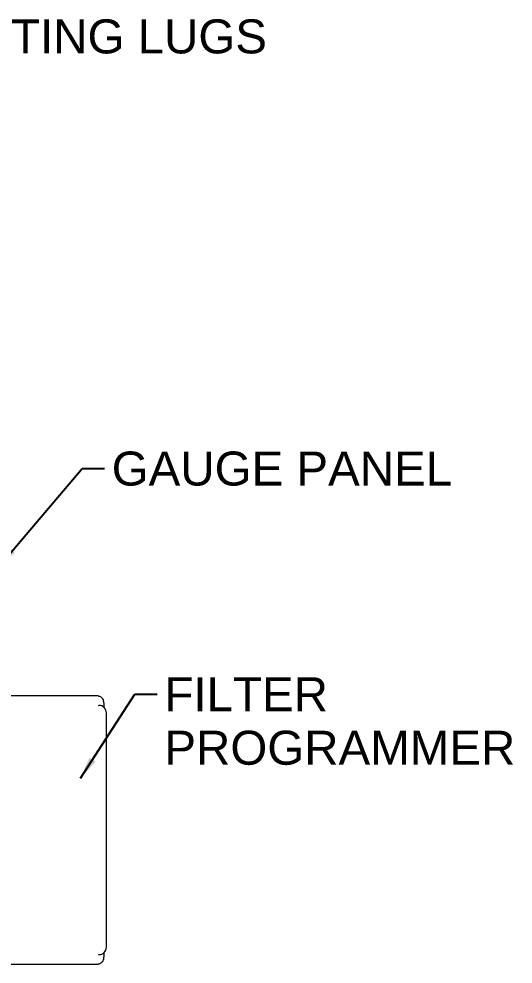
# Model space of a CAD drawing. Header units: inches. Extents: x 19 to 503, y 6 to 322.
# Drawn here: x 282.1 to 314.8, y 83.7 to 146.2 of the extents above; entities that cross this region are included whole.
import ezdxf

# ---------------------------------------------------------------- set-up
doc = ezdxf.new("R2010")
doc.units = ezdxf.units.IN
doc.header["$LTSCALE"] = 15
doc.header["$MEASUREMENT"] = 0
doc.layers.add('Symbol (ANSI)', color=7, linetype='Continuous', lineweight=25)
doc.layers.add('Visible (ANSI)', color=7, linetype='Continuous', lineweight=50)
doc.styles.add('MEMCOR Medium', font='arial.ttf')
doc.dimstyles.new('Default (ANSI)$7', dxfattribs={"dimscale": 15, "dimtxt": 0.15, "dimasz": 0.098425, "dimexe": 0.125, "dimexo": 0.0625, "dimgap": 0.031496, "dimtad": 0, "dimtih": 1, "dimtoh": 1, "dimdec": 4, "dimrnd": 1e-08, "dimzin": 3, "dimdsep": 46, "dimlunit": 5, "dimtxsty": 'MEMCOR Medium', "dimcen": 0.09, "dimdle": 0.393701, "dimclrd": 256, "dimclre": 256, "dimclrt": 256, "dimadec": 0, "dimazin": 1, "dimtfac": 0.8, "dimtofl": 0, "dimtmove": 0, "dimatfit": 3, "dimfxl": 1, "dimfrac": 1, "dimtolj": 1, "dimtzin": 4, "dimlwd": -1, "dimlwe": -1, "dimarcsym": 0})

msp = doc.modelspace()

# ---------------------------------------------------------------- linework, layer by layer
at = {"layer": 'Visible (ANSI)', "linetype": 'Continuous', "lineweight": 18}
for p, q in [((287.37454, 101.40094), (280.12454, 101.40094)), ((287.74954, 100.90094), (287.74954, 100.66262)), ((287.93256, 84.77594), (287.93256, 100.27594)), ((287.74954, 84.38926), (287.74954, 84.15094)), ((280.12454, 83.65094), (287.37454, 83.65094))]:
    msp.add_line(p, q, dxfattribs=at)
for centre, start, end in [((287.43256, 100.27594), 0, 90), ((287.43256, 84.77594), 270, 0)]:
    msp.add_arc(centre, 0.5, start, end, dxfattribs=at)
for points, knots in [([(287.37454, 101.40094), (287.40982, 101.40094), (287.44493, 101.39471), (287.51079, 101.37219), (287.54084, 101.35539), (287.59821, 101.31308), (287.62305, 101.28659), (287.67063, 101.22347), (287.68988, 101.18624), (287.71975, 101.11096), (287.73023, 101.07276), (287.74465, 100.99537), (287.74854, 100.95619), (287.74949, 100.9116), (287.74954, 100.90627), (287.74954, 100.90094)], [4.71238898, 4.71238898, 4.71238898, 4.71238898, 4.88171706, 4.88171706, 5.06570872, 5.06570872, 5.29807476, 5.29807476, 5.61223403, 5.61223403, 5.92639329, 5.92639329, 6.24055256, 6.24055256, 6.28318531, 6.28318531, 6.28318531, 6.28318531]), ([(287.41151, 100.78004), (287.41151, 100.78004), (287.41635, 100.77766), (287.42646, 100.77617), (287.42951, 100.77594), (287.43256, 100.77594)], [7.585296266, 7.585296266, 7.585296266, 7.585296266, 7.780745887, 7.780745887, 7.853981634, 7.853981634, 7.853981634, 7.853981634]), ([(287.74954, 84.15094), (287.74954, 84.11167), (287.7465, 84.07241), (287.73389, 83.99478), (287.72437, 83.95642), (287.69692, 83.88085), (287.67913, 83.84352), (287.6288, 83.77039), (287.59597, 83.73382), (287.51688, 83.68242), (287.47716, 83.66485), (287.41404, 83.65284), (287.3943, 83.65094), (287.37454, 83.65094)], [0, 0, 0, 0, 0.31415927, 0.31415927, 0.62831853, 0.62831853, 0.9424778, 0.9424778, 1.25663706, 1.25663706, 1.47597936, 1.47597936, 1.57079633, 1.57079633, 1.57079633, 1.57079633])]:
    msp.add_open_spline(points, degree=3, knots=knots, dxfattribs=at)
msp.add_open_spline([(287.43256, 84.27594), (287.42136, 84.27594), (287.41151, 84.27184), (287.41151, 84.27184)], degree=3, dxfattribs=at)

# ---------------------------------------------------------------- texts
at = {"layer": 'Symbol (ANSI)', "insert": (277.07669, 146.18497), "char_height": 2.2500001, "width": 21.4847575, "attachment_point": 1, "style": 'MEMCOR Medium'}
msp.add_mtext('\\fArial|b0|i0;LIFTING LUGS', dxfattribs=at)
at = {"layer": 'Symbol (ANSI)', "char_height": 2.2500001, "attachment_point": 1, "line_spacing_factor": 0.944221, "style": 'MEMCOR Medium'}
for s, insert, width in [('\\fArial|b0|i0;GAUGE PANEL', (288.27976, 117.57761), 42.969515), ('\\fArial|b0|i0;FILTER\\P\\fArial|b0|i0;PROGRAMMER', (291.76748, 102.63996), 23.2322807)]:
    msp.add_mtext(s, dxfattribs=dict(at, insert=insert, width=width))

# ---------------------------------------------------------------- leaders
at = {"layer": 'Symbol (ANSI)', "annotation_type": 0, "has_hookline": 1, "hookline_direction": 0}
for points, text_width in [([(242.42176, 136.77818), (243.88907, 142.37967), (275.60031, 145.05997), (276.60425, 145.05997)], 21.088), ([(280.73773, 109.89739), (286.33094, 116.45261), (287.80732, 116.45261)], 22.25443), ([(286.21111, 95.95287), (289.81866, 101.51496), (291.29504, 101.51496)], 22.94355)]:
    msp.add_leader(points, dimstyle='Default (ANSI)$7', override={"dimtad": 0}, dxfattribs=dict(at, text_width=text_width))

doc.saveas('drawing.dxf')
